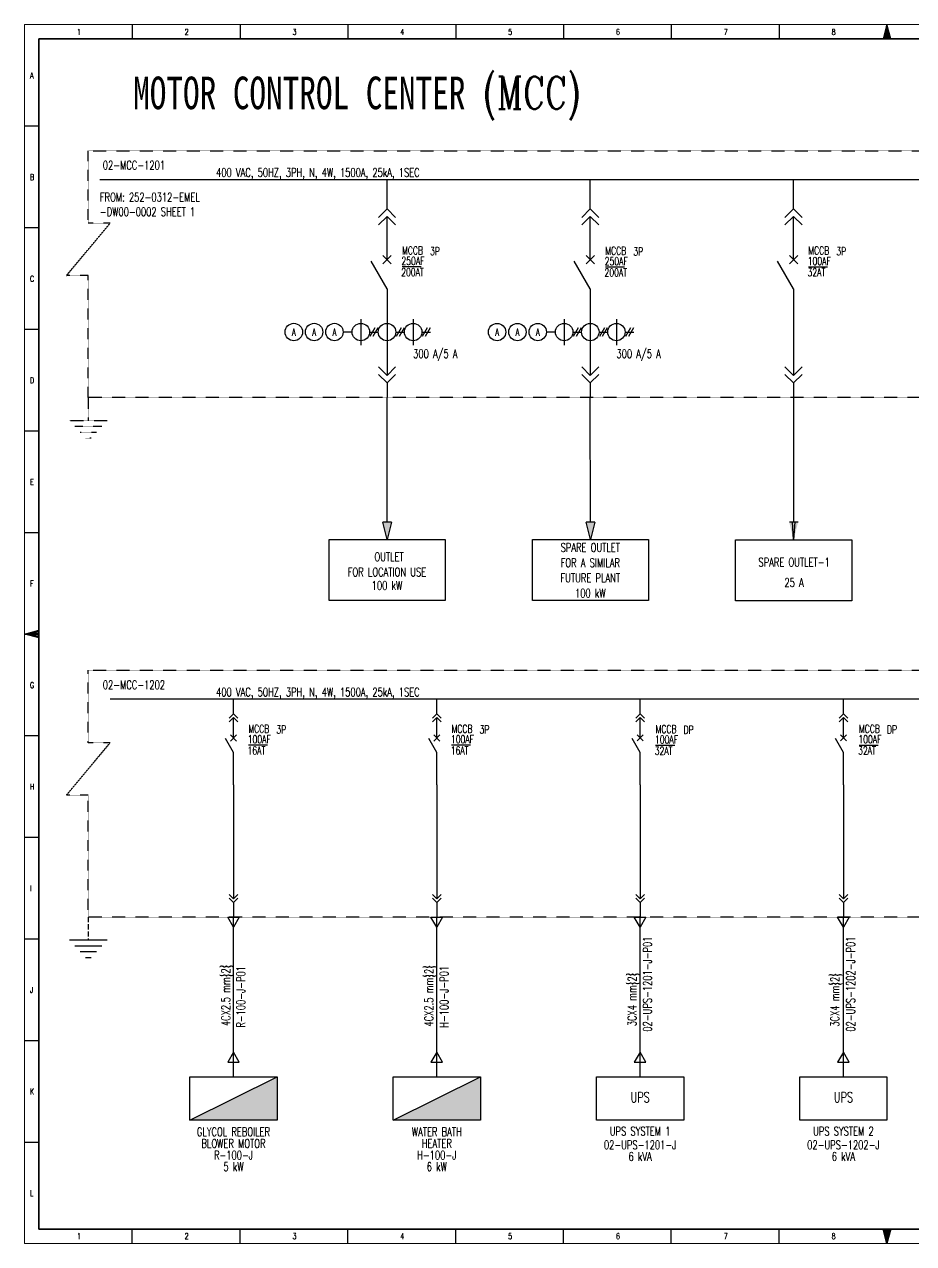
# Model space of a CAD drawing. Header units: millimetres. Extents: x 3292726 to 8935364, y 4222064 to 4817603.
# Drawn here: x 5213612 to 5646794, y 4222064 to 4816289 of the extents above; entities that cross this region are included whole.
import ezdxf
from ezdxf.enums import TextEntityAlignment as Align

# ---------------------------------------------------------------- set-up
doc = ezdxf.new("R2010")
doc.units = ezdxf.units.MM
doc.linetypes.add('DASH', pattern=[0.35, 0.25, -0.1])
doc.linetypes.add('JIS_02_0.7', pattern=[1.35, 0.75, -0.6])
for name, color, linetype in [('ELECTRICAL', 7, 'Continuous'), ('Label', 7, 'Continuous'), ('LGT1', 7, 'Continuous')]:
    doc.layers.add(name, color=color, linetype=linetype)
doc.styles.add('HZTXT', font='simplexs.shx', dxfattribs={"width": 0.7, "bigfont": 'hztxt.shx'})
doc.styles.get("Standard").update_dxf_attribs({"font": 'romanc.SHX', "width": 0.75, "bigfont": 'hztxt.shx'})
doc.styles.add('TEG BORDER', font='txt_qlt.shx', dxfattribs={"width": 0.7, "bigfont": 'hztxt.shx'})

# ---------------------------------------------------------------- blocks, each defined once
blk = doc.blocks.new('TEG BORDER A2')
for p, q in [((37.12, 420), (37.12, 415)), ((74.25, 420), (74.25, 415)), ((111.38, 420), (111.38, 415)), ((148.5, 420), (148.5, 415)), ((185.63, 420), (185.63, 415)), ((222.75, 420), (222.75, 415)), ((259.88, 420), (259.88, 415)), ((297, 420), (297, 415)), ((0, 385), (5, 385)), ((0, 350), (5, 350)), ((0, 315), (5, 315)), ((0, 280), (5, 280)), ((0, 245), (5, 245)), ((5, 210), (0, 210)), ((1.25, 210), (3.75, 210)), ((0, 175), (5, 175)), ((0, 140), (5, 140)), ((0, 105), (5, 105)), ((0, 70), (5, 70)), ((0, 35), (5, 35)), ((37.12, 0), (37.12, 5)), ((74.25, 0), (74.25, 5)), ((111.38, 0), (111.38, 5)), ((148.5, 0), (148.5, 5)), ((185.63, 0), (185.63, 5)), ((222.75, 0), (222.75, 5)), ((259.88, 0), (259.88, 5)), ((297, 0), (297, 5))]:
    blk.add_line(p, q)
at = {"linetype": 'Continuous'}
for p, q in [((489, 415), (5, 415)), ((5, 415), (5, 5)), ((5, 5), (489, 5))]:
    blk.add_line(p, q, dxfattribs=at)
at = {"color": 5, "lineweight": 15}
blk.add_lwpolyline([(0, 420), (594, 420), (594, 0), (0, 0)], close=True, dxfattribs=at)
for points in [[(297, 420), (295.66, 415), (298.34, 415), (297, 420), (296, 415), (296.33, 415), (297, 420), (296.67, 415), (297.33, 415), (297, 420), (297.67, 415), (298, 415), (297, 420)], [(0, 210), (5, 211.34), (5, 208.66), (0, 210), (5, 211), (5, 210.67), (0, 210), (5, 210.33), (5, 209.67), (0, 210), (5, 209.33), (5, 209), (0, 210)], [(297, 0), (295.66, 5), (298.34, 5), (297, 0), (296, 5), (296.33, 5), (297, 0), (296.67, 5), (297.33, 5), (297, 0), (297.67, 5), (298, 5), (297, 0)]]:
    blk.add_lwpolyline(points)
blk.add_lwpolyline([(5, 415), (589, 415), (589, 5), (5, 5)], close=True)
at = {"char_height": 2, "width": 2, "style": 'TEG BORDER'}
for s, insert, attachment_point in [('1', (18.05, 418.41), 1), ('2', (55.17, 418.41), 1), ('3', (92.3, 418.41), 1), ('4', (129.42, 418.41), 1), ('5', (166.55, 418.41), 1), ('6', (203.67, 418.41), 1), ('7', (240.8, 418.41), 1), ('8', (277.92, 418.41), 1), ('A', (1.91, 403.39), 1), ('B', (1.91, 368.39), 1), ('C', (1.91, 333.39), 1), ('D', (1.91, 298.39), 1), ('E', (1.91, 263.39), 1), ('F', (1.91, 228.39), 1), ('G', (1.91, 193.39), 1), ('H', (1.91, 158.39), 1), ('I', (1.91, 123.39), 1), ('J', (1.91, 88.39), 1), ('K', (1.91, 53.39), 1), ('L', (1.91, 18.39), 1), ('1', (18.05, 1.59), 7), ('2', (55.17, 1.59), 7), ('3', (92.3, 1.59), 7), ('4', (129.42, 1.59), 7), ('5', (166.55, 1.59), 7), ('6', (203.67, 1.59), 7), ('7', (240.8, 1.59), 7), ('8', (277.92, 1.59), 7)]:
    blk.add_mtext(s, dxfattribs=dict(at, insert=insert, attachment_point=attachment_point))

msp = doc.modelspace()

# ---------------------------------------------------------------- hatches: boundary and pattern name
at = {"layer": 'ELECTRICAL'}
h = msp.add_hatch(color=256, dxfattribs=at)
h.dxf.hatch_style = 1
h.paths.add_polyline_path([(5390326, 4565160), (5388204, 4573649), (5392449, 4573649)])
h = msp.add_hatch(color=256, dxfattribs=at)
h.dxf.hatch_style = 1
h.paths.add_polyline_path([(5489364, 4565160), (5487242, 4573649), (5491486, 4573649)])
h = msp.add_hatch(color=256, dxfattribs=at)
h.dxf.hatch_style = 1
h.paths.add_polyline_path([(5588329, 4565066), (5586207, 4573555), (5590451, 4573555)])
at = {"layer": 'ELECTRICAL', "lineweight": -3}
h = msp.add_hatch(color=256, dxfattribs=at)
h.dxf.hatch_style = 1
h.paths.add_polyline_path([(5294246, 4282194), (5336690, 4303416), (5336690, 4282194)])
h = msp.add_hatch(color=256, dxfattribs=at)
h.dxf.hatch_style = 1
h.paths.add_polyline_path([(5393283, 4282194), (5435728, 4303416), (5435728, 4282194)])

# ---------------------------------------------------------------- linework, layer by layer
at = {"color": 1, "linetype": 'JIS_02_0.7', "lineweight": -3, "ltscale": 20}
for p, q in [((5234127, 4693864), (5255349, 4719331)), ((5255349, 4719331), (5244738, 4719331)), ((5244738, 4693864), (5234127, 4693864)), ((5244738, 4634441), (5244738, 4623123)), ((5253934, 4623123), (5235542, 4623123)), ((5251341, 4620293), (5238136, 4620293)), ((5248747, 4617463), (5240729, 4617463)), ((5246153, 4614634), (5243323, 4614634)), ((5234127, 4440654), (5255349, 4466121)), ((5255349, 4466121), (5244738, 4466121)), ((5255349, 4466121), (5244738, 4466121)), ((5244738, 4440654), (5234127, 4440654))]:
    msp.add_line(p, q, dxfattribs=at)
at = {"lineweight": -3}
for p, q in [((5397604, 4698222), (5406879, 4698222)), ((5496626, 4698060), (5505901, 4698060)), ((5595530, 4698171), (5604805, 4698171)), ((5322730, 4465081), (5332005, 4465081)), ((5421723, 4465083), (5430998, 4465083)), ((5521121, 4464956), (5530396, 4464956)), ((5620200, 4465068), (5629475, 4465068))]:
    msp.add_line(p, q, dxfattribs=at)
at = {"color": 1, "linetype": 'JIS_02_0.7', "lineweight": -3, "ltscale": 20}
for points in [[(5244738, 4719331), (5244738, 4754701), (5881408, 4754701), (5881408, 4695279)], [(5881408, 4669812), (5881408, 4634441), (5244738, 4634441), (5244738, 4693864)], [(5244738, 4466121), (5244738, 4501492), (5881408, 4501492), (5881408, 4442069)], [(5881408, 4416602), (5881408, 4381232), (5244738, 4381232), (5244738, 4440654)]]:
    msp.add_lwpolyline(points, dxfattribs=at)
at = {"layer": 'ELECTRICAL'}
for p, q in [((5861615, 4740553), (5250397, 4740553)), ((5390257, 4726405), (5390257, 4740553)), ((5489295, 4726405), (5489295, 4740553)), ((5588332, 4726405), (5588332, 4740553)), ((5386055, 4722203), (5390257, 4726405)), ((5394459, 4722203), (5390257, 4726405)), ((5485093, 4722203), (5489295, 4726405)), ((5493496, 4722203), (5489295, 4726405)), ((5584130, 4722203), (5588332, 4726405)), ((5592534, 4722203), (5588332, 4726405)), ((5386055, 4718524), (5390257, 4722726)), ((5394459, 4718524), (5390257, 4722726)), ((5390257, 4701645), (5390257, 4722726)), ((5485093, 4718524), (5489295, 4722726)), ((5493496, 4718524), (5489295, 4722726)), ((5489295, 4701645), (5489295, 4722726)), ((5584130, 4718524), (5588332, 4722726)), ((5592534, 4718524), (5588332, 4722726)), ((5588332, 4701645), (5588332, 4722726)), ((5390257, 4687483), (5382475, 4700961)), ((5388256, 4699630), (5392258, 4703632)), ((5392258, 4699630), (5388256, 4703632)), ((5489295, 4687483), (5481513, 4700961)), ((5487294, 4699630), (5491295, 4703632)), ((5491295, 4699630), (5487294, 4703632)), ((5588332, 4687483), (5580551, 4700961)), ((5586331, 4699630), (5590333, 4703632)), ((5590333, 4699630), (5586331, 4703632)), ((5390257, 4687483), (5390257, 4645194)), ((5489295, 4687483), (5489295, 4645194)), ((5588332, 4687483), (5588332, 4645194)), ((5373469, 4666305), (5368906, 4666305)), ((5472506, 4666301), (5467944, 4666301)), ((5386055, 4649396), (5390257, 4645194)), ((5394459, 4649396), (5390257, 4645194)), ((5485093, 4649396), (5489295, 4645194)), ((5493496, 4649396), (5489295, 4645194)), ((5584130, 4649396), (5588332, 4645194)), ((5592534, 4649396), (5588332, 4645194)), ((5386055, 4645717), (5390257, 4641515)), ((5394459, 4645717), (5390257, 4641515)), ((5390275, 4641534), (5390275, 4634460)), ((5485093, 4645717), (5489295, 4641515)), ((5493496, 4645717), (5489295, 4641515)), ((5489295, 4641515), (5489295, 4634441)), ((5584130, 4645717), (5588332, 4641515)), ((5592534, 4645717), (5588332, 4641515)), ((5588332, 4641515), (5588332, 4634441)), ((5390326, 4573649), (5390262, 4634441)), ((5489364, 4573649), (5489300, 4634441)), ((5588401, 4573649), (5588401, 4634441)), ((5392449, 4573649), (5388204, 4573649)), ((5390326, 4565160), (5388204, 4573649)), ((5392449, 4573649), (5390326, 4565160)), ((5491486, 4573649), (5487242, 4573649)), ((5489364, 4565160), (5487242, 4573649)), ((5491486, 4573649), (5489364, 4565160)), ((5590524, 4573649), (5586279, 4573649)), ((5588332, 4565059), (5587724, 4573788)), ((5588940, 4573788), (5588332, 4565059)), ((5875749, 4487343), (5255349, 4487343)), ((5315468, 4480269), (5315468, 4487343)), ((5414506, 4480269), (5414506, 4487343)), ((5513563, 4480272), (5513563, 4487347)), ((5612601, 4480272), (5612601, 4487347)), ((5313367, 4478168), (5315468, 4480269)), ((5313367, 4476329), (5315468, 4478430)), ((5317569, 4478168), (5315468, 4480269)), ((5317569, 4476329), (5315468, 4478430)), ((5315468, 4468526), (5315468, 4478430)), ((5412405, 4478168), (5414506, 4480269)), ((5412405, 4476329), (5414506, 4478430)), ((5416606, 4478168), (5414506, 4480269)), ((5416606, 4476329), (5414506, 4478430)), ((5414506, 4468526), (5414506, 4478430)), ((5511462, 4478172), (5513563, 4480272)), ((5511462, 4476332), (5513563, 4478433)), ((5515664, 4478172), (5513563, 4480272)), ((5515664, 4476332), (5513563, 4478433)), ((5513563, 4468529), (5513563, 4478433)), ((5610500, 4478172), (5612601, 4480272)), ((5610500, 4476332), (5612601, 4478433)), ((5614702, 4478172), (5612601, 4480272)), ((5614702, 4476332), (5612601, 4478433)), ((5612601, 4468529), (5612601, 4478433)), ((5313967, 4467026), (5316969, 4470027)), ((5316969, 4467026), (5313967, 4470027)), ((5413005, 4467026), (5416006, 4470027)), ((5416006, 4467026), (5413005, 4470027)), ((5512062, 4467029), (5515064, 4470030)), ((5515064, 4467029), (5512062, 4470030)), ((5611100, 4467029), (5614101, 4470030)), ((5614101, 4467029), (5611100, 4470030)), ((5315468, 4461452), (5311577, 4468191)), ((5414506, 4461452), (5410615, 4468191)), ((5513563, 4461455), (5509672, 4468194)), ((5612601, 4461455), (5608710, 4468194)), ((5315468, 4445651), (5315468, 4461452)), ((5414506, 4445651), (5414506, 4461452)), ((5513563, 4445654), (5513563, 4461455)), ((5612601, 4445654), (5612601, 4461455)), ((5315468, 4445651), (5315468, 4390145)), ((5414506, 4445651), (5414506, 4390145)), ((5513563, 4445654), (5513563, 4390148)), ((5612601, 4445654), (5612601, 4390148)), ((5313367, 4392246), (5315468, 4390145)), ((5317569, 4392246), (5315468, 4390145)), ((5412405, 4392246), (5414506, 4390145)), ((5416606, 4392246), (5414506, 4390145)), ((5511462, 4392249), (5513563, 4390148)), ((5515664, 4392249), (5513563, 4390148)), ((5610500, 4392249), (5612601, 4390148)), ((5614702, 4392249), (5612601, 4390148)), ((5313367, 4390407), (5315468, 4388306)), ((5317569, 4390407), (5315468, 4388306)), ((5315468, 4388306), (5315468, 4381232)), ((5412405, 4390407), (5414506, 4388306)), ((5416606, 4390407), (5414506, 4388306)), ((5414506, 4388306), (5414506, 4381232)), ((5511462, 4390410), (5513563, 4388309)), ((5515664, 4390410), (5513563, 4388309)), ((5513563, 4388309), (5513563, 4381235)), ((5610500, 4390410), (5612601, 4388309)), ((5614702, 4390410), (5612601, 4388309)), ((5612601, 4388309), (5612601, 4381235)), ((5315468, 4303416), (5315468, 4381232)), ((5414506, 4303416), (5414506, 4381232)), ((5513563, 4303416), (5513563, 4381629)), ((5612601, 4303416), (5612601, 4381236))]:
    msp.add_line(p, q, dxfattribs=at)
at = {"layer": 'ELECTRICAL', "ltscale": 2}
for p, q in [((5377524, 4672655), (5377524, 4660022)), ((5402990, 4672655), (5402990, 4660022)), ((5476561, 4672655), (5476561, 4660022)), ((5502028, 4672655), (5502028, 4660022)), ((5381768, 4666338), (5386013, 4666338)), ((5384396, 4668439), (5381970, 4664238)), ((5385810, 4668439), (5383385, 4664238)), ((5394501, 4666338), (5398746, 4666338)), ((5397129, 4668439), (5394704, 4664238)), ((5398544, 4668439), (5396118, 4664238)), ((5407236, 4666227), (5411481, 4666227)), ((5409864, 4668328), (5407438, 4664127)), ((5411279, 4668328), (5408853, 4664127)), ((5480806, 4666338), (5485050, 4666338)), ((5483433, 4668439), (5481008, 4664238)), ((5484848, 4668439), (5482423, 4664238)), ((5493539, 4666338), (5497783, 4666338)), ((5496167, 4668439), (5493741, 4664238)), ((5497581, 4668439), (5495156, 4664238)), ((5506274, 4666227), (5510518, 4666227)), ((5508901, 4668328), (5506476, 4664127)), ((5510316, 4668328), (5507891, 4664127))]:
    msp.add_line(p, q, dxfattribs=at)
at = {"layer": 'ELECTRICAL', "linetype": 'DASH', "ltscale": 10000}
msp.add_line((5244738, 4381232), (5244738, 4369913), dxfattribs=at)
at = {"layer": 'ELECTRICAL', "lineweight": -3}
for p, q in [((5253934, 4369913), (5235542, 4369913)), ((5251341, 4367083), (5238136, 4367083)), ((5248747, 4364254), (5240729, 4364254)), ((5246153, 4361424), (5243323, 4361424)), ((5294246, 4282194), (5336690, 4303416)), ((5393283, 4282194), (5435728, 4303416))]:
    msp.add_line(p, q, dxfattribs=at)
at = {"layer": 'ELECTRICAL'}
for points in [[(5362019, 4565257), (5418612, 4565257), (5418612, 4535546), (5362019, 4535546)], [(5461056, 4565257), (5517649, 4565257), (5517649, 4535546), (5461056, 4535546)], [(5560036, 4565059), (5616629, 4565059), (5616629, 4535348), (5560036, 4535348)]]:
    msp.add_lwpolyline(points, close=True, dxfattribs=at)
for points in [[(5312638, 4381189), (5318298, 4381189), (5315468, 4376288), (5312638, 4381189)], [(5411676, 4381189), (5417335, 4381189), (5414506, 4376288), (5411676, 4381189)], [(5510733, 4381232), (5516393, 4381232), (5513563, 4376331), (5510733, 4381232)], [(5609771, 4381236), (5615430, 4381236), (5612601, 4376335), (5609771, 4381236)], [(5312638, 4310491), (5318298, 4310491), (5315468, 4315392), (5312638, 4310491)], [(5411676, 4310491), (5417335, 4310491), (5414506, 4315392), (5411676, 4310491)], [(5510733, 4310491), (5516393, 4310491), (5513563, 4315392), (5510733, 4310491)], [(5609771, 4310491), (5615430, 4310491), (5612601, 4315392), (5609771, 4310491)]]:
    msp.add_lwpolyline(points, dxfattribs=at)
at = {"layer": 'ELECTRICAL', "lineweight": -3}
for points in [[(5294246, 4303416), (5336690, 4303416), (5336690, 4282194), (5294246, 4282194)], [(5393283, 4303416), (5435728, 4303416), (5435728, 4282194), (5393283, 4282194)], [(5492341, 4303416), (5534785, 4303416), (5534785, 4282194), (5492341, 4282194)], [(5591378, 4303416), (5633823, 4303416), (5633823, 4282194), (5591378, 4282194)]]:
    msp.add_lwpolyline(points, close=True, dxfattribs=at)
at = {"layer": 'ELECTRICAL'}
for centre in [(5344852, 4666345), (5354757, 4666345), (5364661, 4666345), (5443890, 4666341), (5453794, 4666341), (5463699, 4666341)]:
    msp.add_circle(centre, 4245, dxfattribs=at)
at = {"layer": 'ELECTRICAL', "ltscale": 2}
for centre in [(5377524, 4666338), (5390257, 4666338), (5402990, 4666338), (5476561, 4666338), (5489295, 4666338), (5502028, 4666338)]:
    msp.add_circle(centre, 4244, dxfattribs=at)

# ---------------------------------------------------------------- block references
at = {"xscale": 1414.822142748791, "yscale": 1414.822142748791, "zscale": 1414.822142748791}
msp.add_blockref('TEG BORDER A2', (5213612, 4222064), dxfattribs=at)

# ---------------------------------------------------------------- texts
at = {"lineweight": -3, "style": 'HZTXT', "width": 0.7}
for s, p in [('250AF', (5397286, 4699049)), ('250AF', (5496308, 4698888)), ('100AF', (5595212, 4698999))]:
    msp.add_text(s, height=3900, dxfattribs=at).set_placement(p)
at = {"lineweight": 5, "insert": (5266612, 4790826), "char_height": 15859.1, "attachment_point": 1}
msp.add_mtext_dynamic_manual_height_columns('{\\fSimSun|b0|i0|c134|p2;MOTOR CONTROL CENTER} (MCC)', width=241265.76, gutter_width=149419, heights=[25809], dxfattribs=at)
at = {"layer": 'ELECTRICAL', "style": 'HZTXT', "width": 0.7}
for s, height, p in [('02-MCC-1201', 4244.47, (5251812, 4747627)), ('400 VAC, 50HZ, 3PH, N, 4W, 1500A, 25kA, 1SEC', 4244.47, (5306990, 4744090)), ('FROM: 252-0312-EMEL', 4244.47, (5250397, 4732064)), ('-DW00-0002 SHEET 1', 4244.47, (5250397, 4724990)), ('300 A/5 A', 4244.5, (5402990, 4655778)), ('300 A/5 A', 4244.5, (5502028, 4655778)), ('02-MCC-1202', 4244.47, (5251812, 4494417)), ('400 VAC, 50HZ, 3PH, N, 4W, 1500A, 25kA, 1SEC', 4244.47, (5306990, 4490880))]:
    msp.add_text(s, height=height, dxfattribs=at).set_placement(p, align=Align.MIDDLE_LEFT)
for p in [(5344852, 4666345), (5354757, 4666345), (5364661, 4666345), (5443890, 4666341), (5453794, 4666341), (5463699, 4666341)]:
    msp.add_text('A', height=3537, dxfattribs=at).set_placement(p, align=Align.MIDDLE_CENTER)
at = {"layer": 'ELECTRICAL', "lineweight": 20, "style": 'HZTXT', "width": 0.7}
for s, height, p in [(' OUTLET', 4244.5, (5390257, 4556806)), ('SPARE OUTLET', 4244.47, (5489295, 4561345)), ('FOR A SIMILAR', 4244.47, (5489295, 4553917)), ('SPARE OUTLET-1', 4244.47, (5588569, 4554135)), ('FOR LOCATION USE', 4244.47, (5390257, 4549378)), ('FUTURE PLANT', 4244.47, (5489295, 4546489)), ('25 A', 4244.5, (5588569, 4544231)), ('100 kW', 4244.5, (5390257, 4542844)), ('100 kW', 4244.5, (5489295, 4539062)), ('UPS', 4951.9, (5513563, 4293395)), ('UPS', 4951.9, (5612601, 4293395))]:
    msp.add_text(s, height=height, dxfattribs=at).set_placement(p, align=Align.MIDDLE_CENTER)
at = {"layer": 'ELECTRICAL', "lineweight": -3, "style": 'HZTXT', "width": 0.7}
for s, p in [('02-UPS-1201-J-P01', (5517100, 4348526)), ('02-UPS-1202-J-P01', (5616138, 4348526)), ('R-100-J-P01', (5319005, 4342324)), ('H-100-J-P01', (5418043, 4342324))]:
    msp.add_text(s, height=4244.47, rotation=90, dxfattribs=at).set_placement(p, align=Align.MIDDLE_CENTER)
for s, height, p in [('4CX2.5 mm{2}', 4244.47, (5313828, 4328083)), ('4CX2.5 mm{2}', 4244.47, (5412771, 4327857)), ('3CX4 mm{2}', 4244.5, (5511748, 4328023)), ('3CX4 mm{2}', 4244.5, (5610540, 4327795))]:
    msp.add_text(s, height=height, rotation=90, dxfattribs=at).set_placement(p)
for s, height, p in [('GLYCOL REBOILER', 4244.47, (5315468, 4276535)), ('WATER BATH', 4244.5, (5414506, 4276535)), ('UPS SYSTEM 1', 4244.47, (5513563, 4276880)), ('UPS SYSTEM 2', 4244.47, (5612601, 4276880)), ('BLOWER MOTOR', 4244.47, (5315468, 4270876)), ('HEATER', 4244.5, (5414506, 4270876)), ('R-100-J', 4244.5, (5315468, 4265216)), ('H-100-J', 4244.5, (5414506, 4265216)), ('02-UPS-1201-J', 4244.47, (5513563, 4270166)), ('6 kVA', 4244.5, (5513563, 4264506)), ('02-UPS-1202-J', 4244.47, (5612601, 4270166)), ('6 kVA', 4244.5, (5612601, 4264506)), ('5 kW', 4244.5, (5315468, 4259557)), ('6 kW', 4244.5, (5414506, 4259557))]:
    msp.add_text(s, height=height, dxfattribs=at).set_placement(p, align=Align.MIDDLE_CENTER)
at = {"layer": 'Label', "color": 7, "lineweight": -3, "style": 'HZTXT', "width": 0.7}
for p in [(5322412, 4465909), (5421405, 4465911), (5520803, 4465784), (5619882, 4465895)]:
    msp.add_text('100AF', height=3900, dxfattribs=at).set_placement(p)
at = {"layer": 'LGT1', "lineweight": -3, "style": 'HZTXT', "width": 0.7}
for s, p in [('MCCB', (5397600, 4704156)), ('3P', (5411231, 4703819)), ('MCCB', (5496622, 4703994)), ('3P', (5510253, 4703658)), ('MCCB', (5595525, 4704105)), ('3P', (5609157, 4703768)), ('200AT', (5397180, 4693567)), ('200AT', (5496202, 4693405)), ('32AT', (5595106, 4693516))]:
    msp.add_text(s, height=3900, dxfattribs=at).set_placement(p)
at = {"layer": 'LGT1', "color": 7, "lineweight": -3, "style": 'HZTXT', "width": 0.7}
for s, p in [('MCCB', (5322725, 4471015)), ('3P', (5336356, 4470679)), ('MCCB', (5421718, 4471017)), ('3P', (5435350, 4470681)), ('MCCB', (5521117, 4470890)), ('MCCB', (5620195, 4471001)), ('DP', (5633827, 4470665)), ('DP', (5534748, 4470553)), ('16AT', (5322305, 4460427)), ('16AT', (5421299, 4460429)), ('32AT', (5520697, 4460301)), ('32AT', (5619776, 4460413))]:
    msp.add_text(s, height=3900, dxfattribs=at).set_placement(p)

doc.saveas('drawing.dxf')
